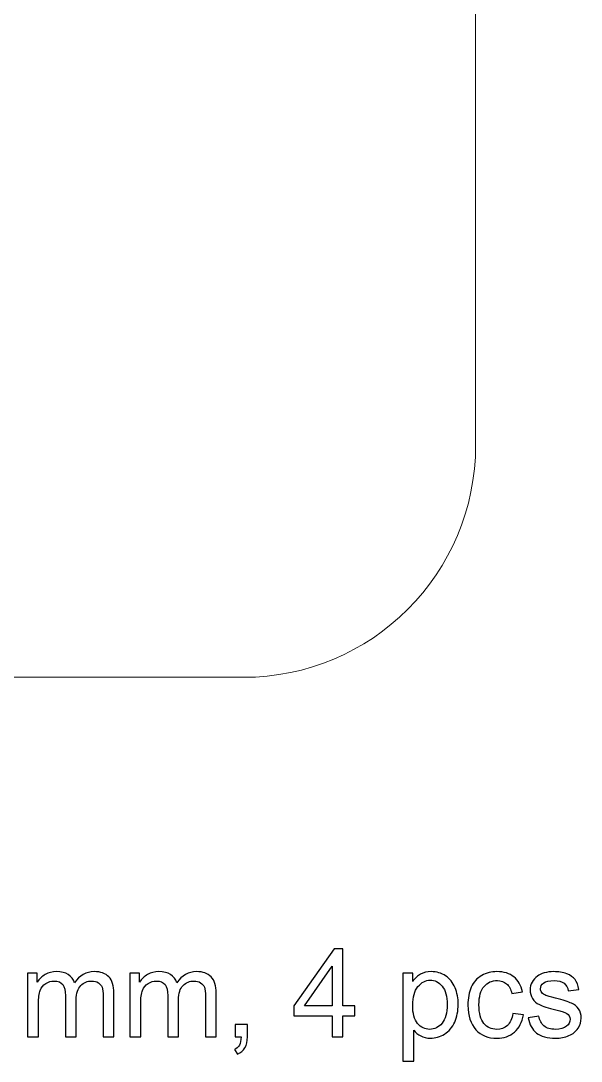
# Model space of a CAD drawing. Header units: millimetres. Extents: x -202 to 204, y -252 to 284.
# Drawn here: x -88.88 to -69.56, y 51.36 to 87.22 of the extents above; entities that cross this region are included whole.
import ezdxf

# ---------------------------------------------------------------- set-up
doc = ezdxf.new("R2010")
doc.units = ezdxf.units.MM
doc.header["$MEASUREMENT"] = 0
doc.layers.add('Layer 1', color=7, linetype='Continuous')

msp = doc.modelspace()

# ---------------------------------------------------------------- linework, layer by layer
at = {"layer": 'Layer 1', "color": 254, "lineweight": 20}
msp.add_open_spline([(-86.8588, 202.0106), (-86.8588, 202.0106), (-102.7026, 186.1677), (-102.7026, 186.1677), (-102.7026, 186.1677), (-102.7026, 186.1677), (-102.7026, 66.5904), (-102.7026, 66.5904), (-102.7026, 66.5904), (-102.7026, 65.4904), (-101.8025, 64.5904), (-100.7026, 64.5904), (-100.7026, 64.5904), (-100.7026, 64.5904), (-81.2026, 64.5904), (-81.2026, 64.5904), (-81.2026, 64.5904), (-76.7843, 64.5904), (-73.2026, 68.1721), (-73.2026, 72.5904), (-73.2026, 72.5904), (-73.2026, 113.8449), (-73.2026, 155.0995), (-73.2026, 196.354), (-73.2026, 196.354), (-73.2026, 199.5116), (-75.0323, 202.2416), (-77.6891, 203.5426), (-77.6891, 203.5426), (-78.5138, 202.5133), (-79.7811, 201.854), (-81.2026, 201.854), (-81.2026, 201.854), (-82.6241, 201.854), (-83.8914, 202.5133), (-84.7161, 203.5426), (-84.7161, 203.5426), (-85.5141, 203.1518), (-86.2372, 202.6321), (-86.8588, 202.0106)], degree=3, knots=[0, 0, 0, 0, 0.0909091, 0.0909091, 0.0909091, 0.0909091, 0.1818182, 0.1818182, 0.1818182, 0.1818182, 0.2727273, 0.2727273, 0.2727273, 0.2727273, 0.3636364, 0.3636364, 0.3636364, 0.3636364, 0.4545455, 0.4545455, 0.4545455, 0.4545455, 0.5454545, 0.5454545, 0.5454545, 0.5454545, 0.6363636, 0.6363636, 0.6363636, 0.6363636, 0.7272727, 0.7272727, 0.7272727, 0.7272727, 0.8181818, 0.8181818, 0.8181818, 0.8181818, 1, 1, 1, 1], dxfattribs=at)
at = {"layer": 'Layer 1', "color": 242}
for points, knots in [([(-78.1522, 52.2015), (-78.1522, 52.2015), (-78.1522, 52.9268), (-78.1522, 52.9268), (-78.1522, 52.9268), (-78.1522, 52.9268), (-79.4667, 52.9268), (-79.4667, 52.9268), (-79.4667, 52.9268), (-79.4667, 52.9268), (-79.4667, 53.2683), (-79.4667, 53.2683), (-79.4667, 53.2683), (-79.4667, 53.2683), (-78.0838, 55.2318), (-78.0838, 55.2318), (-78.0838, 55.2318), (-78.0838, 55.2318), (-77.7797, 55.2318), (-77.7797, 55.2318), (-77.7797, 55.2318), (-77.7797, 55.2318), (-77.7797, 53.2683), (-77.7797, 53.2683), (-77.7797, 53.2683), (-77.7797, 53.2683), (-77.3705, 53.2683), (-77.3705, 53.2683), (-77.3705, 53.2683), (-77.3705, 53.2683), (-77.3705, 52.9268), (-77.3705, 52.9268), (-77.3705, 52.9268), (-77.3705, 52.9268), (-77.7797, 52.9268), (-77.7797, 52.9268), (-77.7797, 52.9268), (-77.7797, 52.9268), (-77.7797, 52.2015), (-77.7797, 52.2015), (-77.7797, 52.2015), (-77.7797, 52.2015), (-78.1522, 52.2015), (-78.1522, 52.2015)], [0, 0, 0, 0, 0.0833333, 0.0833333, 0.0833333, 0.0833333, 0.1666667, 0.1666667, 0.1666667, 0.1666667, 0.25, 0.25, 0.25, 0.25, 0.3333333, 0.3333333, 0.3333333, 0.3333333, 0.4166667, 0.4166667, 0.4166667, 0.4166667, 0.5, 0.5, 0.5, 0.5, 0.5833333, 0.5833333, 0.5833333, 0.5833333, 0.6666667, 0.6666667, 0.6666667, 0.6666667, 0.75, 0.75, 0.75, 0.75, 0.8333333, 0.8333333, 0.8333333, 0.8333333, 1, 1, 1, 1]), ([(-78.1522, 53.2683), (-78.1522, 53.2683), (-78.1522, 54.6342), (-78.1522, 54.6342), (-78.1522, 54.6342), (-78.1522, 54.6342), (-79.1005, 53.2683), (-79.1005, 53.2683), (-79.1005, 53.2683), (-79.1005, 53.2683), (-78.1522, 53.2683), (-78.1522, 53.2683)], [0, 0, 0, 0, 0.25, 0.25, 0.25, 0.25, 0.5, 0.5, 0.5, 0.5, 1, 1, 1, 1]), ([(-88.6459, 52.2015), (-88.6459, 52.2015), (-88.6459, 54.3965), (-88.6459, 54.3965), (-88.6459, 54.3965), (-88.6459, 54.3965), (-88.3136, 54.3965), (-88.3136, 54.3965), (-88.3136, 54.3965), (-88.3136, 54.3965), (-88.3136, 54.0888), (-88.3136, 54.0888), (-88.3136, 54.0888), (-88.2444, 54.1961), (-88.1527, 54.2829), (-88.0384, 54.3478), (-88.0384, 54.3478), (-87.9241, 54.4134), (-87.7936, 54.4466), (-87.6475, 54.4466), (-87.6475, 54.4466), (-87.4853, 54.4466), (-87.3519, 54.4127), (-87.2482, 54.345), (-87.2482, 54.345), (-87.1438, 54.2772), (-87.0704, 54.1834), (-87.0281, 54.062), (-87.0281, 54.062), (-86.8538, 54.3182), (-86.628, 54.4466), (-86.35, 54.4466), (-86.35, 54.4466), (-86.132, 54.4466), (-85.9648, 54.3859), (-85.8477, 54.2652), (-85.8477, 54.2652), (-85.7306, 54.1446), (-85.672, 53.959), (-85.672, 53.7086), (-85.672, 53.7086), (-85.672, 53.7086), (-85.672, 52.2015), (-85.672, 52.2015), (-85.672, 52.2015), (-85.672, 52.2015), (-86.0417, 52.2015), (-86.0417, 52.2015), (-86.0417, 52.2015), (-86.0417, 52.2015), (-86.0417, 53.5844), (-86.0417, 53.5844), (-86.0417, 53.5844), (-86.0417, 53.7332), (-86.0537, 53.8405), (-86.0777, 53.9061), (-86.0777, 53.9061), (-86.1024, 53.971), (-86.1461, 54.0239), (-86.2089, 54.0642), (-86.2089, 54.0642), (-86.2724, 54.1037), (-86.3472, 54.1241), (-86.4326, 54.1241), (-86.4326, 54.1241), (-86.5871, 54.1241), (-86.7148, 54.0726), (-86.8171, 53.9696), (-86.8171, 53.9696), (-86.9187, 53.8673), (-86.9702, 53.7029), (-86.9702, 53.4771), (-86.9702, 53.4771), (-86.9702, 53.4771), (-86.9702, 52.2015), (-86.9702, 52.2015), (-86.9702, 52.2015), (-86.9702, 52.2015), (-87.342, 52.2015), (-87.342, 52.2015), (-87.342, 52.2015), (-87.342, 52.2015), (-87.342, 53.6274), (-87.342, 53.6274), (-87.342, 53.6274), (-87.342, 53.7932), (-87.3724, 53.9174), (-87.4331, 53.9999), (-87.4331, 53.9999), (-87.4937, 54.0825), (-87.5925, 54.1241), (-87.7308, 54.1241), (-87.7308, 54.1241), (-87.8352, 54.1241), (-87.9319, 54.0966), (-88.0208, 54.0409), (-88.0208, 54.0409), (-88.1097, 53.9858), (-88.1746, 53.9054), (-88.2141, 53.7996), (-88.2141, 53.7996), (-88.2543, 53.693), (-88.2741, 53.5399), (-88.2741, 53.3403), (-88.2741, 53.3403), (-88.2741, 53.3403), (-88.2741, 52.2015), (-88.2741, 52.2015), (-88.2741, 52.2015), (-88.2741, 52.2015), (-88.6459, 52.2015), (-88.6459, 52.2015)], [0, 0, 0, 0, 0.0344828, 0.0344828, 0.0344828, 0.0344828, 0.0689655, 0.0689655, 0.0689655, 0.0689655, 0.1034483, 0.1034483, 0.1034483, 0.1034483, 0.137931, 0.137931, 0.137931, 0.137931, 0.1724138, 0.1724138, 0.1724138, 0.1724138, 0.2068966, 0.2068966, 0.2068966, 0.2068966, 0.2413793, 0.2413793, 0.2413793, 0.2413793, 0.2758621, 0.2758621, 0.2758621, 0.2758621, 0.3103448, 0.3103448, 0.3103448, 0.3103448, 0.3448276, 0.3448276, 0.3448276, 0.3448276, 0.3793103, 0.3793103, 0.3793103, 0.3793103, 0.4137931, 0.4137931, 0.4137931, 0.4137931, 0.4482759, 0.4482759, 0.4482759, 0.4482759, 0.4827586, 0.4827586, 0.4827586, 0.4827586, 0.5172414, 0.5172414, 0.5172414, 0.5172414, 0.5517241, 0.5517241, 0.5517241, 0.5517241, 0.5862069, 0.5862069, 0.5862069, 0.5862069, 0.6206897, 0.6206897, 0.6206897, 0.6206897, 0.6551724, 0.6551724, 0.6551724, 0.6551724, 0.6896552, 0.6896552, 0.6896552, 0.6896552, 0.7241379, 0.7241379, 0.7241379, 0.7241379, 0.7586207, 0.7586207, 0.7586207, 0.7586207, 0.7931034, 0.7931034, 0.7931034, 0.7931034, 0.8275862, 0.8275862, 0.8275862, 0.8275862, 0.862069, 0.862069, 0.862069, 0.862069, 0.8965517, 0.8965517, 0.8965517, 0.8965517, 0.9310345, 0.9310345, 0.9310345, 0.9310345, 1, 1, 1, 1]), ([(-85.1196, 52.2015), (-85.1196, 52.2015), (-85.1196, 54.3965), (-85.1196, 54.3965), (-85.1196, 54.3965), (-85.1196, 54.3965), (-84.7873, 54.3965), (-84.7873, 54.3965), (-84.7873, 54.3965), (-84.7873, 54.3965), (-84.7873, 54.0888), (-84.7873, 54.0888), (-84.7873, 54.0888), (-84.7181, 54.1961), (-84.6264, 54.2829), (-84.5121, 54.3478), (-84.5121, 54.3478), (-84.3978, 54.4134), (-84.2673, 54.4466), (-84.1212, 54.4466), (-84.1212, 54.4466), (-83.959, 54.4466), (-83.8256, 54.4127), (-83.7219, 54.345), (-83.7219, 54.345), (-83.6175, 54.2772), (-83.5441, 54.1834), (-83.5018, 54.062), (-83.5018, 54.062), (-83.3275, 54.3182), (-83.1017, 54.4466), (-82.8237, 54.4466), (-82.8237, 54.4466), (-82.6057, 54.4466), (-82.4385, 54.3859), (-82.3214, 54.2652), (-82.3214, 54.2652), (-82.2043, 54.1446), (-82.1457, 53.959), (-82.1457, 53.7086), (-82.1457, 53.7086), (-82.1457, 53.7086), (-82.1457, 52.2015), (-82.1457, 52.2015), (-82.1457, 52.2015), (-82.1457, 52.2015), (-82.5154, 52.2015), (-82.5154, 52.2015), (-82.5154, 52.2015), (-82.5154, 52.2015), (-82.5154, 53.5844), (-82.5154, 53.5844), (-82.5154, 53.5844), (-82.5154, 53.7332), (-82.5274, 53.8405), (-82.5514, 53.9061), (-82.5514, 53.9061), (-82.5761, 53.971), (-82.6198, 54.0239), (-82.6826, 54.0642), (-82.6826, 54.0642), (-82.7461, 54.1037), (-82.8209, 54.1241), (-82.9063, 54.1241), (-82.9063, 54.1241), (-83.0608, 54.1241), (-83.1885, 54.0726), (-83.2908, 53.9696), (-83.2908, 53.9696), (-83.3924, 53.8673), (-83.4439, 53.7029), (-83.4439, 53.4771), (-83.4439, 53.4771), (-83.4439, 53.4771), (-83.4439, 52.2015), (-83.4439, 52.2015), (-83.4439, 52.2015), (-83.4439, 52.2015), (-83.8157, 52.2015), (-83.8157, 52.2015), (-83.8157, 52.2015), (-83.8157, 52.2015), (-83.8157, 53.6274), (-83.8157, 53.6274), (-83.8157, 53.6274), (-83.8157, 53.7932), (-83.8461, 53.9174), (-83.9068, 53.9999), (-83.9068, 53.9999), (-83.9674, 54.0825), (-84.0662, 54.1241), (-84.2045, 54.1241), (-84.2045, 54.1241), (-84.3089, 54.1241), (-84.4056, 54.0966), (-84.4945, 54.0409), (-84.4945, 54.0409), (-84.5834, 53.9858), (-84.6483, 53.9054), (-84.6878, 53.7996), (-84.6878, 53.7996), (-84.728, 53.693), (-84.7478, 53.5399), (-84.7478, 53.3403), (-84.7478, 53.3403), (-84.7478, 53.3403), (-84.7478, 52.2015), (-84.7478, 52.2015), (-84.7478, 52.2015), (-84.7478, 52.2015), (-85.1196, 52.2015), (-85.1196, 52.2015)], [0, 0, 0, 0, 0.0344828, 0.0344828, 0.0344828, 0.0344828, 0.0689655, 0.0689655, 0.0689655, 0.0689655, 0.1034483, 0.1034483, 0.1034483, 0.1034483, 0.137931, 0.137931, 0.137931, 0.137931, 0.1724138, 0.1724138, 0.1724138, 0.1724138, 0.2068966, 0.2068966, 0.2068966, 0.2068966, 0.2413793, 0.2413793, 0.2413793, 0.2413793, 0.2758621, 0.2758621, 0.2758621, 0.2758621, 0.3103448, 0.3103448, 0.3103448, 0.3103448, 0.3448276, 0.3448276, 0.3448276, 0.3448276, 0.3793103, 0.3793103, 0.3793103, 0.3793103, 0.4137931, 0.4137931, 0.4137931, 0.4137931, 0.4482759, 0.4482759, 0.4482759, 0.4482759, 0.4827586, 0.4827586, 0.4827586, 0.4827586, 0.5172414, 0.5172414, 0.5172414, 0.5172414, 0.5517241, 0.5517241, 0.5517241, 0.5517241, 0.5862069, 0.5862069, 0.5862069, 0.5862069, 0.6206897, 0.6206897, 0.6206897, 0.6206897, 0.6551724, 0.6551724, 0.6551724, 0.6551724, 0.6896552, 0.6896552, 0.6896552, 0.6896552, 0.7241379, 0.7241379, 0.7241379, 0.7241379, 0.7586207, 0.7586207, 0.7586207, 0.7586207, 0.7931034, 0.7931034, 0.7931034, 0.7931034, 0.8275862, 0.8275862, 0.8275862, 0.8275862, 0.862069, 0.862069, 0.862069, 0.862069, 0.8965517, 0.8965517, 0.8965517, 0.8965517, 0.9310345, 0.9310345, 0.9310345, 0.9310345, 1, 1, 1, 1]), ([(-75.7103, 51.3605), (-75.7103, 51.3605), (-75.7103, 54.3965), (-75.7103, 54.3965), (-75.7103, 54.3965), (-75.7103, 54.3965), (-75.3716, 54.3965), (-75.3716, 54.3965), (-75.3716, 54.3965), (-75.3716, 54.3965), (-75.3716, 54.1114), (-75.3716, 54.1114), (-75.3716, 54.1114), (-75.2919, 54.2229), (-75.2016, 54.3069), (-75.1007, 54.3626), (-75.1007, 54.3626), (-75.0005, 54.4183), (-74.8785, 54.4466), (-74.7352, 54.4466), (-74.7352, 54.4466), (-74.5476, 54.4466), (-74.3825, 54.3979), (-74.2392, 54.3019), (-74.2392, 54.3019), (-74.0953, 54.2053), (-73.9873, 54.0691), (-73.9147, 53.8934), (-73.9147, 53.8934), (-73.8413, 53.7177), (-73.8046, 53.5251), (-73.8046, 53.3156), (-73.8046, 53.3156), (-73.8046, 53.0912), (-73.8448, 52.8887), (-73.926, 52.7088), (-73.926, 52.7088), (-74.0064, 52.5289), (-74.1235, 52.3913), (-74.2773, 52.2953), (-74.2773, 52.2953), (-74.4311, 52.2001), (-74.5927, 52.1521), (-74.762, 52.1521), (-74.762, 52.1521), (-74.8862, 52.1521), (-74.997, 52.1782), (-75.0958, 52.2304), (-75.0958, 52.2304), (-75.1945, 52.2826), (-75.275, 52.349), (-75.3385, 52.4287), (-75.3385, 52.4287), (-75.3385, 52.4287), (-75.3385, 51.3605), (-75.3385, 51.3605), (-75.3385, 51.3605), (-75.3385, 51.3605), (-75.7103, 51.3605), (-75.7103, 51.3605)], [0, 0, 0, 0, 0.0625, 0.0625, 0.0625, 0.0625, 0.125, 0.125, 0.125, 0.125, 0.1875, 0.1875, 0.1875, 0.1875, 0.25, 0.25, 0.25, 0.25, 0.3125, 0.3125, 0.3125, 0.3125, 0.375, 0.375, 0.375, 0.375, 0.4375, 0.4375, 0.4375, 0.4375, 0.5, 0.5, 0.5, 0.5, 0.5625, 0.5625, 0.5625, 0.5625, 0.625, 0.625, 0.625, 0.625, 0.6875, 0.6875, 0.6875, 0.6875, 0.75, 0.75, 0.75, 0.75, 0.8125, 0.8125, 0.8125, 0.8125, 0.875, 0.875, 0.875, 0.875, 1, 1, 1, 1]), ([(-75.3738, 53.2866), (-75.3738, 53.0044), (-75.3166, 52.7956), (-75.2023, 52.6601), (-75.2023, 52.6601), (-75.088, 52.5253), (-74.949, 52.4576), (-74.7867, 52.4576), (-74.7867, 52.4576), (-74.6216, 52.4576), (-74.4798, 52.5275), (-74.362, 52.6679), (-74.362, 52.6679), (-74.2442, 52.8076), (-74.1849, 53.0242), (-74.1849, 53.3177), (-74.1849, 53.3177), (-74.1849, 53.5978), (-74.2428, 53.8066), (-74.3578, 53.9463), (-74.3578, 53.9463), (-74.4728, 54.0853), (-74.6103, 54.1552), (-74.7698, 54.1552), (-74.7698, 54.1552), (-74.9286, 54.1552), (-75.069, 54.0811), (-75.191, 53.9329), (-75.191, 53.9329), (-75.3131, 53.7848), (-75.3738, 53.5689), (-75.3738, 53.2866)], [0, 0, 0, 0, 0.1111111, 0.1111111, 0.1111111, 0.1111111, 0.2222222, 0.2222222, 0.2222222, 0.2222222, 0.3333333, 0.3333333, 0.3333333, 0.3333333, 0.4444444, 0.4444444, 0.4444444, 0.4444444, 0.5555556, 0.5555556, 0.5555556, 0.5555556, 0.6666667, 0.6666667, 0.6666667, 0.6666667, 0.7777778, 0.7777778, 0.7777778, 0.7777778, 1, 1, 1, 1]), ([(-71.9236, 53.0058), (-71.9236, 53.0058), (-71.5582, 52.9578), (-71.5582, 52.9578), (-71.5582, 52.9578), (-71.5977, 52.706), (-71.7, 52.5084), (-71.8651, 52.3659), (-71.8651, 52.3659), (-72.0295, 52.2234), (-72.232, 52.1521), (-72.4718, 52.1521), (-72.4718, 52.1521), (-72.7717, 52.1521), (-73.0137, 52.2502), (-73.1957, 52.4463), (-73.1957, 52.4463), (-73.3785, 52.6425), (-73.4702, 52.924), (-73.4702, 53.2909), (-73.4702, 53.2909), (-73.4702, 53.5279), (-73.4307, 53.7354), (-73.3524, 53.9132), (-73.3524, 53.9132), (-73.2734, 54.091), (-73.1541, 54.2243), (-72.9932, 54.3132), (-72.9932, 54.3132), (-72.8331, 54.4021), (-72.6581, 54.4466), (-72.4697, 54.4466), (-72.4697, 54.4466), (-72.2313, 54.4466), (-72.0358, 54.3859), (-71.8848, 54.2652), (-71.8848, 54.2652), (-71.7331, 54.1446), (-71.6358, 53.9738), (-71.5927, 53.7516), (-71.5927, 53.7516), (-71.5927, 53.7516), (-71.9547, 53.6959), (-71.9547, 53.6959), (-71.9547, 53.6959), (-71.9893, 53.8433), (-72.0499, 53.9541), (-72.1374, 54.0289), (-72.1374, 54.0289), (-72.2249, 54.103), (-72.3307, 54.1404), (-72.4549, 54.1404), (-72.4549, 54.1404), (-72.6426, 54.1404), (-72.795, 54.0733), (-72.9121, 53.9386), (-72.9121, 53.9386), (-73.0292, 53.8045), (-73.0878, 53.5921), (-73.0878, 53.3015), (-73.0878, 53.3015), (-73.0878, 53.0065), (-73.0313, 52.792), (-72.9178, 52.658), (-72.9178, 52.658), (-72.8049, 52.5246), (-72.6574, 52.4576), (-72.4754, 52.4576), (-72.4754, 52.4576), (-72.3293, 52.4576), (-72.208, 52.5028), (-72.1099, 52.5924), (-72.1099, 52.5924), (-72.0118, 52.682), (-71.9497, 52.8196), (-71.9236, 53.0058)], [0, 0, 0, 0, 0.05, 0.05, 0.05, 0.05, 0.1, 0.1, 0.1, 0.1, 0.15, 0.15, 0.15, 0.15, 0.2, 0.2, 0.2, 0.2, 0.25, 0.25, 0.25, 0.25, 0.3, 0.3, 0.3, 0.3, 0.35, 0.35, 0.35, 0.35, 0.4, 0.4, 0.4, 0.4, 0.45, 0.45, 0.45, 0.45, 0.5, 0.5, 0.5, 0.5, 0.55, 0.55, 0.55, 0.55, 0.6, 0.6, 0.6, 0.6, 0.65, 0.65, 0.65, 0.65, 0.7, 0.7, 0.7, 0.7, 0.75, 0.75, 0.75, 0.75, 0.8, 0.8, 0.8, 0.8, 0.85, 0.85, 0.85, 0.85, 0.9, 0.9, 0.9, 0.9, 1, 1, 1, 1]), ([(-71.3881, 52.857), (-71.3881, 52.857), (-71.0205, 52.9148), (-71.0205, 52.9148), (-71.0205, 52.9148), (-71, 52.7674), (-70.9422, 52.6545), (-70.8476, 52.5754), (-70.8476, 52.5754), (-70.7538, 52.4971), (-70.6218, 52.4576), (-70.4518, 52.4576), (-70.4518, 52.4576), (-70.2811, 52.4576), (-70.1541, 52.4929), (-70.0715, 52.562), (-70.0715, 52.562), (-69.989, 52.6319), (-69.9473, 52.7137), (-69.9473, 52.8069), (-69.9473, 52.8069), (-69.9473, 52.8915), (-69.984, 52.9571), (-70.0574, 53.0058), (-70.0574, 53.0058), (-70.1082, 53.039), (-70.2352, 53.0806), (-70.4377, 53.1314), (-70.4377, 53.1314), (-70.71, 53.2006), (-70.8998, 53.2598), (-71.005, 53.3106), (-71.005, 53.3106), (-71.1101, 53.3607), (-71.1905, 53.4306), (-71.2448, 53.5195), (-71.2448, 53.5195), (-71.2992, 53.6084), (-71.3267, 53.7064), (-71.3267, 53.8137), (-71.3267, 53.8137), (-71.3267, 53.9118), (-71.3041, 54.0021), (-71.259, 54.0853), (-71.259, 54.0853), (-71.2145, 54.1693), (-71.1531, 54.2384), (-71.0762, 54.2935), (-71.0762, 54.2935), (-71.0184, 54.3358), (-70.9393, 54.3725), (-70.8399, 54.4021), (-70.8399, 54.4021), (-70.7397, 54.4317), (-70.6324, 54.4466), (-70.5181, 54.4466), (-70.5181, 54.4466), (-70.346, 54.4466), (-70.195, 54.4212), (-70.0645, 54.3718), (-70.0645, 54.3718), (-69.9339, 54.3224), (-69.838, 54.2554), (-69.7759, 54.1707), (-69.7759, 54.1707), (-69.7138, 54.0853), (-69.6715, 53.9724), (-69.6482, 53.8306), (-69.6482, 53.8306), (-69.6482, 53.8306), (-70.0115, 53.7805), (-70.0115, 53.7805), (-70.0115, 53.7805), (-70.0285, 53.8934), (-70.0765, 53.9816), (-70.1555, 54.0451), (-70.1555, 54.0451), (-70.2345, 54.1086), (-70.3467, 54.1404), (-70.4913, 54.1404), (-70.4913, 54.1404), (-70.6621, 54.1404), (-70.7841, 54.1121), (-70.8568, 54.0557), (-70.8568, 54.0557), (-70.9302, 53.9992), (-70.9669, 53.9329), (-70.9669, 53.8574), (-70.9669, 53.8574), (-70.9669, 53.8087), (-70.9513, 53.7657), (-70.921, 53.7269), (-70.921, 53.7269), (-70.8907, 53.6867), (-70.8434, 53.6542), (-70.7785, 53.6274), (-70.7785, 53.6274), (-70.7411, 53.614), (-70.6317, 53.5823), (-70.4497, 53.5329), (-70.4497, 53.5329), (-70.1865, 53.4623), (-70.0031, 53.4052), (-69.8994, 53.36), (-69.8994, 53.36), (-69.7949, 53.3156), (-69.7131, 53.2499), (-69.6538, 53.1646), (-69.6538, 53.1646), (-69.5946, 53.0792), (-69.5649, 52.9734), (-69.5649, 52.8464), (-69.5649, 52.8464), (-69.5649, 52.7222), (-69.6016, 52.6058), (-69.6736, 52.4957), (-69.6736, 52.4957), (-69.7463, 52.3864), (-69.8507, 52.3017), (-69.9869, 52.2417), (-69.9869, 52.2417), (-70.123, 52.1817), (-70.2775, 52.1521), (-70.4497, 52.1521), (-70.4497, 52.1521), (-70.7354, 52.1521), (-70.9527, 52.2114), (-71.1023, 52.3299), (-71.1023, 52.3299), (-71.2519, 52.4484), (-71.3472, 52.6241), (-71.3881, 52.857)], [0, 0, 0, 0, 0.0294118, 0.0294118, 0.0294118, 0.0294118, 0.0588235, 0.0588235, 0.0588235, 0.0588235, 0.0882353, 0.0882353, 0.0882353, 0.0882353, 0.1176471, 0.1176471, 0.1176471, 0.1176471, 0.1470588, 0.1470588, 0.1470588, 0.1470588, 0.1764706, 0.1764706, 0.1764706, 0.1764706, 0.2058824, 0.2058824, 0.2058824, 0.2058824, 0.2352941, 0.2352941, 0.2352941, 0.2352941, 0.2647059, 0.2647059, 0.2647059, 0.2647059, 0.2941176, 0.2941176, 0.2941176, 0.2941176, 0.3235294, 0.3235294, 0.3235294, 0.3235294, 0.3529412, 0.3529412, 0.3529412, 0.3529412, 0.3823529, 0.3823529, 0.3823529, 0.3823529, 0.4117647, 0.4117647, 0.4117647, 0.4117647, 0.4411765, 0.4411765, 0.4411765, 0.4411765, 0.4705882, 0.4705882, 0.4705882, 0.4705882, 0.5, 0.5, 0.5, 0.5, 0.5294118, 0.5294118, 0.5294118, 0.5294118, 0.5588235, 0.5588235, 0.5588235, 0.5588235, 0.5882353, 0.5882353, 0.5882353, 0.5882353, 0.6176471, 0.6176471, 0.6176471, 0.6176471, 0.6470588, 0.6470588, 0.6470588, 0.6470588, 0.6764706, 0.6764706, 0.6764706, 0.6764706, 0.7058824, 0.7058824, 0.7058824, 0.7058824, 0.7352941, 0.7352941, 0.7352941, 0.7352941, 0.7647059, 0.7647059, 0.7647059, 0.7647059, 0.7941176, 0.7941176, 0.7941176, 0.7941176, 0.8235294, 0.8235294, 0.8235294, 0.8235294, 0.8529412, 0.8529412, 0.8529412, 0.8529412, 0.8823529, 0.8823529, 0.8823529, 0.8823529, 0.9117647, 0.9117647, 0.9117647, 0.9117647, 0.9411765, 0.9411765, 0.9411765, 0.9411765, 1, 1, 1, 1]), ([(-81.4966, 52.2015), (-81.4966, 52.2015), (-81.4966, 52.6255), (-81.4966, 52.6255), (-81.4966, 52.6255), (-81.4966, 52.6255), (-81.0726, 52.6255), (-81.0726, 52.6255), (-81.0726, 52.6255), (-81.0726, 52.6255), (-81.0726, 52.2015), (-81.0726, 52.2015), (-81.0726, 52.2015), (-81.0726, 52.0456), (-81.1001, 51.92), (-81.1552, 51.824), (-81.1552, 51.824), (-81.2109, 51.7288), (-81.2984, 51.6547), (-81.4176, 51.6018), (-81.4176, 51.6018), (-81.4176, 51.6018), (-81.5213, 51.7612), (-81.5213, 51.7612), (-81.5213, 51.7612), (-81.443, 51.7958), (-81.3852, 51.8466), (-81.3478, 51.9129), (-81.3478, 51.9129), (-81.3104, 51.98), (-81.2899, 52.0759), (-81.2857, 52.2015), (-81.2857, 52.2015), (-81.2857, 52.2015), (-81.4966, 52.2015), (-81.4966, 52.2015)], [0, 0, 0, 0, 0.1, 0.1, 0.1, 0.1, 0.2, 0.2, 0.2, 0.2, 0.3, 0.3, 0.3, 0.3, 0.4, 0.4, 0.4, 0.4, 0.5, 0.5, 0.5, 0.5, 0.6, 0.6, 0.6, 0.6, 0.7, 0.7, 0.7, 0.7, 0.8, 0.8, 0.8, 0.8, 1, 1, 1, 1])]:
    msp.add_open_spline(points, degree=3, knots=knots, dxfattribs=at)

doc.saveas('drawing.dxf')
